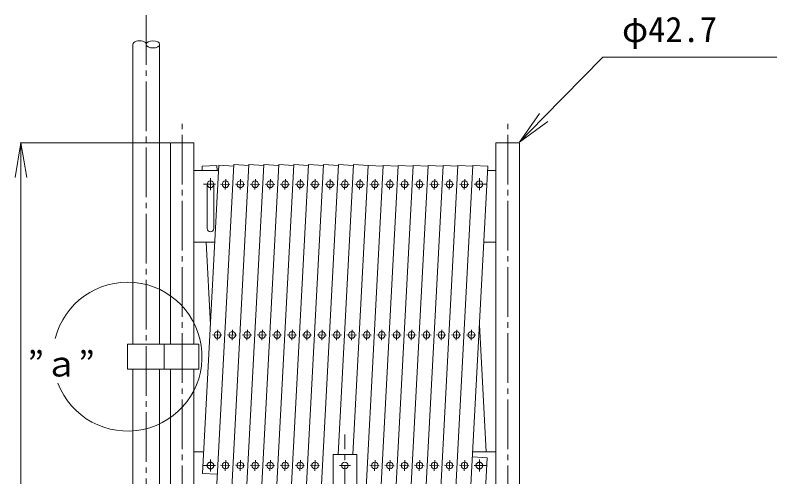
# Model space of a CAD drawing. Units: millimetres, scale not verified. Extents: x -8390 to 3202, y -1728 to 1728.
# Drawn here: x -3131 to -1752, y -773 to 64 of the extents above; entities that cross this region are included whole.
import ezdxf
from ezdxf.enums import TextEntityAlignment as Align

# ---------------------------------------------------------------- set-up
doc = ezdxf.new("R2010")
doc.units = ezdxf.units.MM
doc.header["$LTSCALE"] = 10
doc.linetypes.add('CHAIN2', pattern=[12, 9, -1, 1, -1])
for name, color, linetype, lineweight in [('0-2_10 当社外形線', 7, 'Continuous', 18), ('0-3_12 当社中心線', 7, 'CHAIN2', 18), ('0-7_30 関連外形線', 7, 'Continuous', 18), ('0-8_31 関連細線', 7, 'Continuous', 18), ('0-9_32 関連中心線', 7, 'CHAIN2', 18), ('0-B_05 寸法', 7, 'Continuous', 18)]:
    doc.layers.add(name, color=color, linetype=linetype, lineweight=lineweight)
doc.styles.add('ＭＳ ゴシック', font='')
doc.styles.get('ＭＳ ゴシック').set_extended_font_data('MS Gothic')

msp = doc.modelspace()

# ---------------------------------------------------------------- linework, layer by layer
at = {"layer": '0-2_10 当社外形線'}
for p, q in [((-2850.42, -167.24), (-2850.42, -532.24)), ((-2807.72, -167.24), (-2850.42, -167.24)), ((-2807.72, -167.24), (-2807.72, -532.24)), ((-2217.72, -167.24), (-2217.72, -1347.24)), ((-2708.14, -206.46), (-2766.07, -1297.91)), ((-2708.14, -206.57), (-2681.15, -208.01)), ((-2681.07, -206.57), (-2654.08, -208.01)), ((-2654, -206.57), (-2627, -208.01)), ((-2626.93, -206.57), (-2599.93, -208.01)), ((-2572.86, -208.01), (-2599.86, -206.57)), ((-2545.79, -208.01), (-2572.78, -206.57)), ((-2518.72, -208.01), (-2545.71, -206.57)), ((-2762.85, -217.24), (-2807.72, -217.24)), ((-2766.01, -207.89), (-2793, -209.33)), ((-2793, -209.33), (-2792.58, -217.24)), ((-2762.35, -207.67), (-2792.01, -766.5)), ((-2765.51, -217.24), (-2766.01, -207.89)), ((-2762.35, -207.67), (-2735.35, -209.1)), ((-2302.15, -207.89), (-2360.01, -1297.91)), ((-2275.57, -217.24), (-2260.42, -217.24)), ((-2783.72, -322.24), (-2783.72, -242.24)), ((-2771.72, -242.24), (-2771.72, -322.24)), ((-2807.72, -347.24), (-2769.76, -347.24)), ((-2785.68, -347.24), (-2777.72, -497.24)), ((-2260.42, -347.24), (-2282.48, -347.24)), ((-2278.23, -727.24), (-2290.44, -497.24)), ((-2861.57, -532.24), (-2861.57, -577.24)), ((-2799.07, -532.24), (-2799.07, -577.24)), ((-2850.42, -577.24), (-2850.42, -932.24)), ((-2807.72, -577.24), (-2807.72, -932.24)), ((-2789.93, -727.24), (-2807.72, -727.24)), ((-2302.65, -727.24), (-2260.42, -727.24)), ((-2555.42, -732.24), (-2512.72, -732.24)), ((-2555.42, -732.24), (-2555.42, -1347.24)), ((-2512.72, -732.24), (-2512.72, -1347.24)), ((-2303.14, -736.55), (-2276.14, -737.98)), ((-2792.01, -766.5), (-2765.01, -767.94))]:
    msp.add_line(p, q, dxfattribs=at)
for points in [[(-2217.72, -167.24), (-2260.42, -167.24), (-2260.42, -1347.24)], [(-2708.22, -208.01), (-2735.22, -206.57), (-2793.07, -1296.48)], [(-2681.07, -206.46), (-2739, -1297.91), (-2766, -1296.48)], [(-2653.99, -206.46), (-2711.93, -1297.91), (-2738.93, -1296.48)], [(-2626.92, -206.46), (-2684.86, -1297.91), (-2711.85, -1296.48)], [(-2599.86, -206.57), (-2657.79, -1297.91), (-2684.78, -1296.48)], [(-2572.78, -206.57), (-2630.71, -1297.91), (-2657.71, -1296.48)], [(-2545.71, -206.57), (-2603.64, -1297.91), (-2630.64, -1296.48)], [(-2491.64, -208.01), (-2518.64, -206.57), (-2546.54, -732.24)], [(-2464.66, -209.33), (-2491.65, -207.89), (-2519.49, -732.24)], [(-2437.59, -209.33), (-2464.58, -207.89), (-2512.72, -1114.71)], [(-2410.51, -209.33), (-2437.51, -207.89), (-2495.37, -1297.91)], [(-2383.44, -209.33), (-2410.44, -207.89), (-2468.3, -1297.91)], [(-2356.37, -209.33), (-2383.37, -207.89), (-2441.23, -1297.91)], [(-2329.3, -209.33), (-2356.29, -207.89), (-2414.16, -1297.91)], [(-2302.23, -209.33), (-2329.22, -207.89), (-2387.08, -1297.91)], [(-2302.15, -207.89), (-2275.15, -209.33), (-2332.94, -1297.91)], [(-2799.07, -532.24), (-2928.04, -532.24), (-2928.04, -577.24), (-2799.07, -577.24)], [(-2276.14, -737.98), (-2305.87, -1297.91), (-2332.86, -1296.48)]]:
    msp.add_lwpolyline(points, dxfattribs=at)
for centre in [(-2777.72, -242.24), (-2750.66, -242.24), (-2723.59, -242.24), (-2696.52, -242.24), (-2669.45, -242.24), (-2642.38, -242.24), (-2615.3, -242.24), (-2588.23, -242.24), (-2561.16, -242.24), (-2534.09, -242.24), (-2507.03, -242.24), (-2479.96, -242.24), (-2452.89, -242.24), (-2425.82, -242.24), (-2398.75, -242.24), (-2371.67, -242.24), (-2344.6, -242.24), (-2317.53, -242.24), (-2290.42, -242.24), (-2765.17, -515.46), (-2738.1, -515.46), (-2711.02, -515.46), (-2683.95, -515.46), (-2656.88, -515.46), (-2629.81, -515.46), (-2602.73, -515.46), (-2575.66, -515.46), (-2548.59, -515.46), (-2521.54, -515.46), (-2494.46, -515.46), (-2467.39, -515.46), (-2440.32, -515.46), (-2413.25, -515.46), (-2386.18, -515.46), (-2359.1, -515.46), (-2332.03, -515.46), (-2304.96, -515.46), (-2750.66, -752.24), (-2723.59, -752.24), (-2696.52, -752.24), (-2669.45, -752.24), (-2642.38, -752.24), (-2615.3, -752.24), (-2588.23, -752.24), (-2534.07, -752.24), (-2479.96, -752.24), (-2452.89, -752.24), (-2425.82, -752.24), (-2398.75, -752.24), (-2371.67, -752.24), (-2344.6, -752.24), (-2317.53, -752.24)]:
    msp.add_circle(centre, 6, dxfattribs=at)
msp.add_arc((-2777.72, -322.24), 6, 180, 0, dxfattribs=at)
at = {"layer": '0-3_12 当社中心線'}
for p, q in [((-2829.07, -1442.38), (-2829.07, -127.24)), ((-2239.07, -1442.38), (-2239.07, -127.24)), ((-2777.72, -231.41), (-2777.72, -252.94)), ((-2750.16, -232.64), (-2751.17, -251.75)), ((-2723.08, -232.64), (-2724.1, -251.75)), ((-2696.01, -232.64), (-2697.03, -251.75)), ((-2668.94, -232.64), (-2669.95, -251.75)), ((-2641.87, -232.64), (-2642.88, -251.75)), ((-2614.79, -232.64), (-2615.81, -251.75)), ((-2587.72, -232.64), (-2588.74, -251.75)), ((-2560.65, -232.64), (-2561.66, -251.75)), ((-2533.58, -232.64), (-2534.59, -251.75)), ((-2506.52, -232.64), (-2507.54, -251.75)), ((-2479.45, -232.64), (-2480.47, -251.75)), ((-2452.38, -232.64), (-2453.39, -251.75)), ((-2425.31, -232.64), (-2426.32, -251.75)), ((-2398.24, -232.64), (-2399.25, -251.75)), ((-2371.16, -232.64), (-2372.18, -251.75)), ((-2344.09, -232.64), (-2345.11, -251.75)), ((-2317.02, -232.64), (-2318.03, -251.75)), ((-2290.42, -231.41), (-2290.42, -252.94)), ((-2768.52, -242.24), (-2790.36, -242.24)), ((-2742.5, -242.68), (-2759.63, -241.77)), ((-2715.42, -242.68), (-2732.55, -241.77)), ((-2688.35, -242.68), (-2705.48, -241.77)), ((-2661.28, -242.68), (-2678.41, -241.77)), ((-2634.21, -242.68), (-2651.34, -241.77)), ((-2607.14, -242.68), (-2624.26, -241.77)), ((-2580.06, -242.68), (-2597.19, -241.77)), ((-2552.99, -242.68), (-2570.12, -241.77)), ((-2525.92, -242.68), (-2543.05, -241.77)), ((-2498.87, -242.68), (-2515.99, -241.77)), ((-2471.79, -242.68), (-2488.92, -241.77)), ((-2444.72, -242.68), (-2461.85, -241.77)), ((-2417.65, -242.68), (-2434.78, -241.77)), ((-2390.58, -242.68), (-2407.71, -241.77)), ((-2363.51, -242.68), (-2380.63, -241.77)), ((-2336.43, -242.68), (-2353.56, -241.77)), ((-2309.36, -242.68), (-2326.49, -241.77)), ((-2299.62, -242.24), (-2277.78, -242.24)), ((-2764.66, -505.86), (-2765.67, -524.97)), ((-2737.59, -505.86), (-2738.6, -524.97)), ((-2710.51, -505.86), (-2711.53, -524.97)), ((-2683.44, -505.86), (-2684.46, -524.97)), ((-2656.37, -505.86), (-2657.38, -524.97)), ((-2629.3, -505.86), (-2630.31, -524.97)), ((-2602.23, -505.86), (-2603.24, -524.97)), ((-2575.15, -505.86), (-2576.17, -524.97)), ((-2548.08, -505.86), (-2549.1, -524.97)), ((-2521.03, -505.86), (-2522.04, -524.97)), ((-2493.95, -505.86), (-2494.97, -524.97)), ((-2466.88, -505.86), (-2467.9, -524.97)), ((-2439.81, -505.86), (-2440.82, -524.97)), ((-2412.74, -505.86), (-2413.75, -524.97)), ((-2385.67, -505.86), (-2386.68, -524.97)), ((-2358.59, -505.86), (-2359.61, -524.97)), ((-2331.52, -505.86), (-2332.54, -524.97)), ((-2304.45, -505.86), (-2305.46, -524.97)), ((-2757, -515.89), (-2774.13, -514.98)), ((-2729.93, -515.89), (-2747.06, -514.98)), ((-2702.86, -515.89), (-2719.98, -514.98)), ((-2675.78, -515.89), (-2692.91, -514.98)), ((-2648.71, -515.89), (-2665.84, -514.98)), ((-2621.64, -515.89), (-2638.77, -514.98)), ((-2594.57, -515.89), (-2611.7, -514.98)), ((-2567.5, -515.89), (-2584.62, -514.98)), ((-2540.42, -515.89), (-2557.55, -514.98)), ((-2513.37, -515.89), (-2530.5, -514.98)), ((-2486.3, -515.89), (-2503.43, -514.98)), ((-2459.22, -515.89), (-2476.35, -514.98)), ((-2432.15, -515.89), (-2449.28, -514.98)), ((-2405.08, -515.89), (-2422.21, -514.98)), ((-2378.01, -515.89), (-2395.14, -514.98)), ((-2350.94, -515.89), (-2368.06, -514.98)), ((-2323.86, -515.89), (-2340.99, -514.98)), ((-2296.79, -515.89), (-2313.92, -514.98)), ((-2534.07, -1442.38), (-2534.07, -696.14)), ((-2777.72, -741.41), (-2777.72, -762.94)), ((-2750.16, -742.64), (-2751.17, -761.75)), ((-2723.08, -742.64), (-2724.1, -761.75)), ((-2696.01, -742.64), (-2697.03, -761.75)), ((-2668.94, -742.64), (-2669.95, -761.75)), ((-2641.87, -742.64), (-2642.88, -761.75)), ((-2614.79, -742.64), (-2615.81, -761.75)), ((-2587.72, -742.64), (-2588.74, -761.75)), ((-2479.45, -742.64), (-2480.47, -761.75)), ((-2452.38, -742.64), (-2453.39, -761.75)), ((-2425.31, -742.64), (-2426.32, -761.75)), ((-2398.24, -742.64), (-2399.25, -761.75)), ((-2371.16, -742.64), (-2372.18, -761.75)), ((-2344.09, -742.64), (-2345.11, -761.75)), ((-2317.02, -742.64), (-2318.03, -761.75)), ((-2290.42, -741.41), (-2290.42, -762.94)), ((-2768.52, -752.24), (-2790.36, -752.24)), ((-2742.5, -752.68), (-2759.63, -751.77)), ((-2715.42, -752.68), (-2732.55, -751.77)), ((-2688.35, -752.68), (-2705.48, -751.77)), ((-2661.28, -752.68), (-2678.41, -751.77)), ((-2634.21, -752.68), (-2651.34, -751.77)), ((-2607.14, -752.68), (-2624.26, -751.77)), ((-2580.06, -752.68), (-2597.19, -751.77)), ((-2544.05, -752.24), (-2523.9, -752.24)), ((-2471.79, -752.68), (-2488.92, -751.77)), ((-2444.72, -752.68), (-2461.85, -751.77)), ((-2417.65, -752.68), (-2434.78, -751.77)), ((-2390.58, -752.68), (-2407.71, -751.77)), ((-2363.51, -752.68), (-2380.63, -751.77)), ((-2336.43, -752.68), (-2353.56, -751.77)), ((-2309.36, -752.68), (-2326.49, -751.77)), ((-2299.62, -752.24), (-2277.78, -752.24))]:
    msp.add_line(p, q, dxfattribs=at)
for centre in [(-2777.72, -752.24), (-2290.42, -752.24)]:
    msp.add_circle(centre, 6, dxfattribs=at)
at = {"layer": '0-7_30 関連外形線'}
for p, q in [((-2918.37, 11.46), (-2918.37, -532.24)), ((-2869.77, -532.24), (-2869.77, 11.46)), ((-2918.37, -932.24), (-2918.37, -577.24)), ((-2869.77, -577.24), (-2869.77, -932.24))]:
    msp.add_line(p, q, dxfattribs=at)
at = {"layer": '0-8_31 関連細線'}
msp.add_ellipse((-2906.22, 11.46), major_axis=(12.15, 0), ratio=0.534979, start_param=6.2831853, end_param=9.424778, dxfattribs=at)
msp.add_ellipse((-2881.92, 11.46), major_axis=(12.15, 0), ratio=0.534979, dxfattribs=at)
at = {"layer": '0-9_32 関連中心線'}
msp.add_line((-2894.07, 64.35), (-2894.07, -1456.68), dxfattribs=at)
at = {"layer": '0-B_05 寸法'}
for p, q in [((-2166.57, -128.48), (-2217.74, -165.84)), ((-3131.49, -229.74), (-3121.07, -167.24)), ((-2851.42, -167.24), (-3122.32, -167.24)), ((-3121.07, -1364.74), (-3121.07, -229.74))]:
    msp.add_line(p, q, dxfattribs=at)
for points in [[(-2174.01, -121.19), (-2066.96, -11.86), (-1751.53, -11.86)], [(-2181.46, -113.9), (-2217.74, -165.84), (-2174.01, -121.19)], [(-3110.66, -229.74), (-3121.07, -167.24), (-3121.07, -229.74)]]:
    msp.add_lwpolyline(points, dxfattribs=at)
msp.add_arc((-2928.04, -554.74), 135, 200.7625, 166.02907, dxfattribs=at)

# ---------------------------------------------------------------- texts
at = {"layer": '0-B_05 寸法', "style": 'ＭＳ ゴシック'}
for s, p in [('φ42.7', (-2031.96, 2.03)), ('”ａ”', (-3109.05, -604.52))]:
    msp.add_text(s, height=45.82, dxfattribs=at).set_placement(p, align=Align.BOTTOM_LEFT)

doc.saveas('drawing.dxf')
